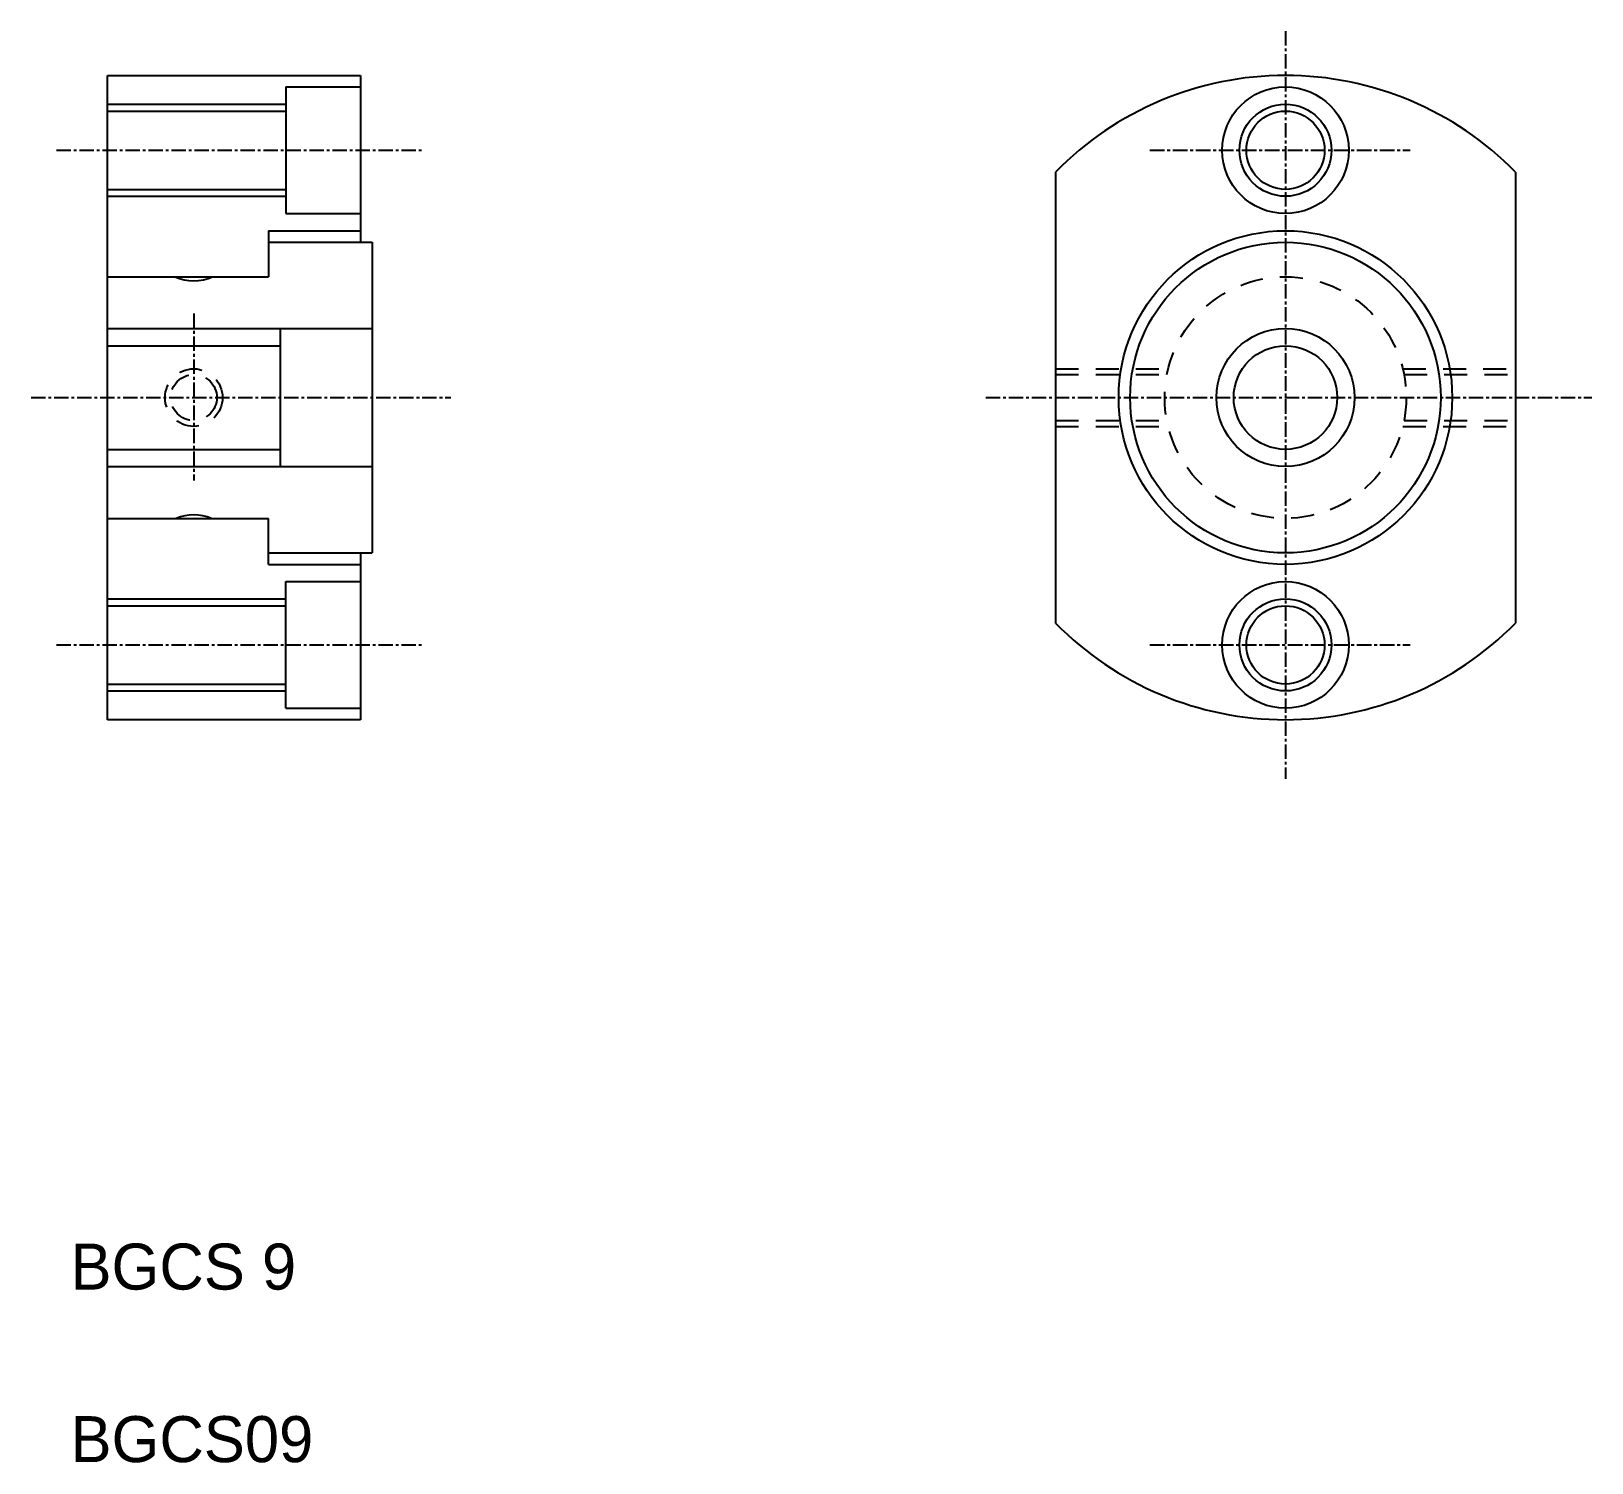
# Model space of a CAD drawing. Extents: x 142 to 278, y 70 to 194.
import ezdxf

# ---------------------------------------------------------------- set-up
doc = ezdxf.new("R2010")
doc.units = 0
doc.linetypes.add('CENTER', pattern=[2, 1.25, -0.25, 0.25, -0.25])
doc.linetypes.add('DASHED', pattern=[3.5, 2, -1.5])
doc.layers.get('0').update_dxf_attribs({"linetype": 'CONTINUOUS'})
doc.layers.add('CENTER', color=1, linetype='CENTER')

msp = doc.modelspace()

# ---------------------------------------------------------------- linework, layer by layer
for p, q in [((148.52, 134.19), (148.52, 190.19)), ((148.52, 190.19), (170.52, 190.19)), ((170.52, 190.19), (170.52, 175.69)), ((164.02, 189.19), (164.02, 178.19)), ((164.02, 189.19), (170.52, 189.19)), ((148.52, 187.09), (164.02, 187.09)), ((230.94, 181.78), (230.94, 142.59)), ((270.94, 181.78), (270.94, 142.59)), ((148.52, 180.29), (164.02, 180.29)), ((164.02, 178.19), (170.52, 178.19)), ((162.52, 176.69), (170.52, 176.69)), ((162.52, 176.69), (162.52, 172.69)), ((162.52, 175.69), (171.52, 175.69)), ((171.52, 175.69), (171.52, 148.69)), ((148.52, 172.69), (162.52, 172.69)), ((148.52, 168.19), (171.52, 168.19)), ((163.52, 168.19), (163.52, 156.19)), ((148.52, 166.69), (163.52, 166.69)), ((152.27, 166.69), (152.27, 166.69)), ((156.02, 166.69), (156.02, 166.69)), ((148.52, 157.69), (163.52, 157.69)), ((148.52, 156.19), (171.52, 156.19)), ((148.52, 151.69), (162.52, 151.69)), ((162.52, 147.69), (162.52, 151.69)), ((162.52, 148.69), (171.52, 148.69)), ((170.52, 148.69), (170.52, 134.19)), ((162.52, 147.69), (170.52, 147.69)), ((164.02, 135.19), (164.02, 146.19)), ((164.02, 146.19), (170.52, 146.19)), ((148.52, 144.09), (164.02, 144.09)), ((148.52, 137.29), (164.02, 137.29)), ((164.02, 135.19), (170.52, 135.19)), ((170.52, 134.19), (148.52, 134.19))]:
    msp.add_line(p, q)
at = {"color": 3}
for p, q in [((148.52, 187.69), (164.02, 187.69)), ((148.52, 179.69), (164.02, 179.69)), ((148.52, 144.69), (164.02, 144.69)), ((148.52, 136.69), (164.02, 136.69))]:
    msp.add_line(p, q, dxfattribs=at)
at = {"color": 3, "linetype": 'DASHED'}
for p, q in [((230.94, 164.69), (240.74, 164.69)), ((261.14, 164.69), (270.94, 164.69)), ((230.94, 164.19), (240.63, 164.19)), ((261.25, 164.19), (270.94, 164.19)), ((230.94, 160.19), (240.63, 160.19)), ((261.25, 160.19), (270.94, 160.19)), ((230.94, 159.69), (240.74, 159.69)), ((261.14, 159.69), (270.94, 159.69))]:
    msp.add_line(p, q, dxfattribs=at)
for centre, radius in [((250.94, 183.69), 5.5), ((250.94, 183.69), 3.4), ((250.94, 162.19), 14.5), ((250.94, 162.19), 13.5), ((250.94, 162.19), 6), ((250.94, 162.19), 4.5), ((250.94, 140.69), 5.5), ((250.94, 140.69), 3.4)]:
    msp.add_circle(centre, radius)
at = {"color": 3}
for centre in [(250.94, 183.69), (250.94, 140.69)]:
    msp.add_circle(centre, 4, dxfattribs=at)
at = {"color": 3, "linetype": 'DASHED'}
for centre, radius in [((250.94, 162.19), 10.5), ((156.02, 162.19), 2.5), ((156.02, 162.19), 2)]:
    msp.add_circle(centre, radius, dxfattribs=at)
for centre, radius, start, end in [((250.94, 162.19), 28, 44.4153, 135.5847), ((156.02, 176.34), 4, 245.8092, 294.1908), ((156.02, 147.99), 4, 67.3893, 112.6107), ((250.94, 162.19), 28, 224.4153, 315.5847)]:
    msp.add_arc(centre, radius, start, end)
at = {"layer": 'CENTER', "color": 1, "linetype": 'CENTER'}
for p, q in [((250.94, 194.04), (250.94, 129.05)), ((144.08, 183.69), (176.05, 183.69)), ((239.16, 183.69), (261.79, 183.69)), ((156.02, 169.49), (156.02, 154.98)), ((141.88, 162.19), (178.38, 162.19)), ((224.89, 162.19), (277.58, 162.19)), ((144.08, 140.69), (176.05, 140.69)), ((239.16, 140.69), (261.79, 140.69))]:
    msp.add_line(p, q, dxfattribs=at)

# ---------------------------------------------------------------- texts
for s, p in [('BGCS 9', (145.3, 84.65)), ('BGCS09', (145.3, 69.65))]:
    msp.add_text(s, height=4).set_placement(p)

doc.saveas('drawing.dxf')
